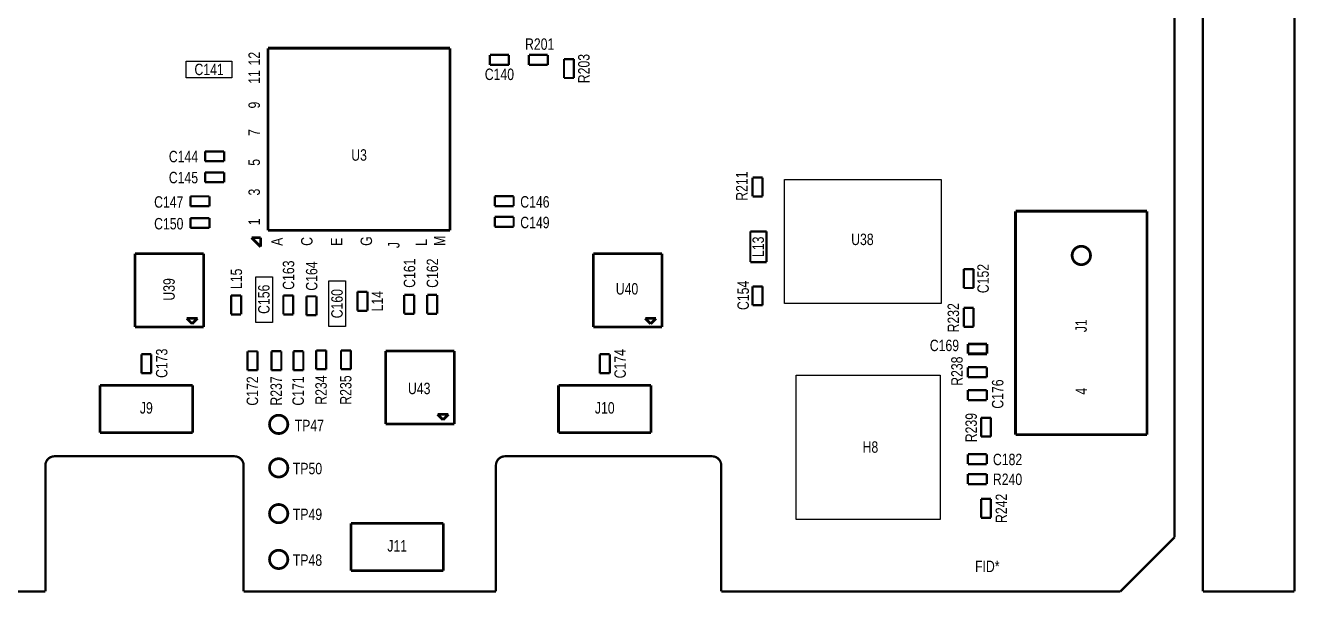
# Model space of a CAD drawing. Extents: x -186 to 234, y -83 to 214.
# Drawn here: x -4 to 66.5, y -9.3 to 22.1 of the extents above; entities that cross this region are included whole.
import ezdxf
from ezdxf.enums import TextEntityAlignment as Align

# ---------------------------------------------------------------- set-up
doc = ezdxf.new("R2010")
doc.units = 0
for name, color, linetype in [('BG_OUTLINE', 253, 'CONTINUOUS'), ('PG_ASSEMBLY_TOP', 111, 'CONTINUOUS'), ('RD_ASSEMBLY_TOP', 142, 'CONTINUOUS')]:
    doc.layers.add(name, color=color, linetype=linetype)

msp = doc.modelspace()

# ---------------------------------------------------------------- linework, layer by layer
at = {"layer": 'BG_OUTLINE', "const_width": 0.127}
for points in [[(66.460395, 157.020311), (66.460395, -9.271)], [(59.805595, -6.271006), (59.805595, 27.221891)], [(61.380395, -9.271), (61.380395, 27.221891)], [(-2.33647, -1.771091), (7.647508, -1.771091)], [(22.663429, -1.771091), (34.147506, -1.771091)], [(-2.844292, -9.271), (-2.84447, -2.279117)], [(8.155508, -2.279066), (8.155686, -9.271)], [(22.155683, -9.271), (22.155429, -2.279117)], [(34.655506, -2.279091), (34.655506, -9.271)], [(56.805398, -9.271), (59.805595, -6.271006)], [(-16.844493, -9.271), (-2.844292, -9.271)], [(8.155686, -9.271), (22.155683, -9.271)], [(34.655506, -9.271), (56.805398, -9.271)], [(66.460395, -9.271), (61.380395, -9.271)]]:
    msp.add_lwpolyline(points, dxfattribs=at)
for points in [[(-2.84447, -2.279117, -0.414233), (-2.33647, -1.771091)], [(7.647508, -1.771091, -0.414194), (8.155508, -2.279066)], [(22.155429, -2.279117, -0.414231), (22.663429, -1.771091)], [(34.147506, -1.771091, -0.414214), (34.655506, -2.279091)]]:
    msp.add_lwpolyline(points, format="xyb", dxfattribs=at)
at = {"layer": 'PG_ASSEMBLY_TOP'}
for points, const_width in [([(19.611899, 20.874203), (9.511792, 20.874203)], 0.1524), ([(9.511792, 20.874203), (9.511792, 10.774197)], 0.1524), ([(19.611899, 10.774197), (19.611899, 20.874203)], 0.1524), ([(22.872497, 20.499095), (21.822689, 20.499095)], 0.127), ([(21.822689, 20.499095), (21.822689, 19.949211)], 0.127), ([(22.872497, 19.949211), (22.872497, 20.499095)], 0.127), ([(25.030201, 20.499095), (23.980394, 20.499095)], 0.127), ([(23.980394, 20.499095), (23.980394, 19.949211)], 0.127), ([(25.030201, 19.949211), (25.030201, 20.499095)], 0.127), ([(21.822689, 19.949211), (22.872497, 19.949211)], 0.127), ([(23.980394, 19.949211), (25.030201, 19.949211)], 0.127), ([(25.932206, 20.268895), (25.932206, 19.219189)], 0.127), ([(26.482091, 20.268895), (25.932206, 20.268895)], 0.127), ([(26.482091, 19.219189), (26.482091, 20.268895)], 0.127), ([(25.932206, 19.219189), (26.482091, 19.219189)], 0.127), ([(7.069607, 15.149297), (6.019597, 15.149297)], 0.127), ([(6.019597, 15.149297), (6.019597, 14.599209)], 0.127), ([(7.069607, 14.599209), (7.069607, 15.149297)], 0.127), ([(6.019597, 14.599209), (7.069607, 14.599209)], 0.127), ([(7.069607, 13.983005), (6.019597, 13.983005)], 0.127), ([(6.019597, 13.983005), (6.019597, 13.43279)], 0.127), ([(6.019597, 13.43279), (7.069607, 13.43279)], 0.127), ([(7.069607, 13.43279), (7.069607, 13.983005)], 0.127), ([(36.946891, 13.697001), (36.397006, 13.697001)], 0.127), ([(36.397006, 13.697001), (36.397006, 12.646889)], 0.127), ([(36.946891, 12.646889), (36.946891, 13.697001)], 0.127), ([(6.254801, 12.652807), (5.204689, 12.652807)], 0.127), ([(5.204689, 12.652807), (5.204689, 12.102592)], 0.127), ([(6.254801, 12.102592), (6.254801, 12.652807)], 0.127), ([(23.139908, 12.660097), (22.090202, 12.660097)], 0.127), ([(22.090202, 12.660097), (22.090202, 12.110009)], 0.127), ([(23.139908, 12.110009), (23.139908, 12.660097)], 0.127), ([(36.397006, 12.646889), (36.946891, 12.646889)], 0.127), ([(5.204689, 12.102592), (6.254801, 12.102592)], 0.127), ([(22.090202, 12.110009), (23.139908, 12.110009)], 0.127), ([(6.254801, 11.448796), (5.204689, 11.448796)], 0.127), ([(5.204689, 11.448796), (5.204689, 10.898607)], 0.127), ([(6.254801, 10.898607), (6.254801, 11.448796)], 0.127), ([(23.139908, 11.514607), (22.090202, 11.514607)], 0.127), ([(22.090202, 11.514607), (22.090202, 10.964393)], 0.127), ([(23.139908, 10.964393), (23.139908, 11.514607)], 0.127), ([(50.984099, -0.570001), (50.984099, 11.829796)], 0.1524), ([(50.984099, 11.829796), (58.284085, 11.829796)], 0.1524), ([(58.284085, 11.829796), (58.284085, -0.570001)], 0.1524), ([(5.204689, 10.898607), (6.254801, 10.898607)], 0.127), ([(9.511792, 10.774197), (19.611899, 10.774197)], 0.1524), ([(22.090202, 10.964393), (23.139908, 10.964393)], 0.127), ([(37.169598, 10.705109), (36.269701, 10.705109)], 0.127), ([(36.269701, 10.705109), (36.269701, 9.005087)], 0.127), ([(37.169598, 9.005087), (37.169598, 10.705109)], 0.127), ([(8.973795, 9.9822), (8.592795, 10.3632)], 0.1524), ([(8.592795, 10.3632), (9.100795, 10.3632)], 0.1524), ([(9.100795, 9.8552), (8.973795, 9.9822)], 0.1524), ([(9.100795, 10.3632), (9.100795, 9.8552)], 0.1524), ([(2.123491, 9.468612), (2.123491, 5.408701)], 0.151892), ([(5.933491, 9.468612), (2.123491, 9.468612)], 0.151892), ([(5.933491, 5.408701), (5.933491, 9.468612)], 0.151892), ([(27.557806, 9.468612), (27.557806, 5.408701)], 0.151892), ([(31.367806, 9.468612), (27.557806, 9.468612)], 0.151892), ([(31.367806, 5.408701), (31.367806, 9.468612)], 0.151892), ([(36.269701, 9.005087), (37.169598, 9.005087)], 0.127), ([(48.658805, 8.617001), (48.108895, 8.617001)], 0.127), ([(48.108895, 8.617001), (48.108895, 7.566889)], 0.127), ([(48.658805, 7.566889), (48.658805, 8.617001)], 0.127), ([(8.013497, 7.154393), (7.463307, 7.154393)], 0.127), ([(7.463307, 7.154393), (7.463307, 6.104407)], 0.127), ([(8.013497, 6.104407), (8.013497, 7.154393)], 0.127), ([(10.358907, 7.154393), (10.358907, 6.104407)], 0.127), ([(10.909097, 7.154393), (10.358907, 7.154393)], 0.127), ([(10.909097, 6.104407), (10.909097, 7.154393)], 0.127), ([(11.643893, 7.104101), (11.643893, 6.05409)], 0.127), ([(12.193803, 7.104101), (11.643893, 7.104101)], 0.127), ([(12.193803, 6.05409), (12.193803, 7.104101)], 0.127), ([(15.023897, 7.357593), (14.473707, 7.357593)], 0.127), ([(14.473707, 7.357593), (14.473707, 6.307607)], 0.127), ([(15.023897, 6.307607), (15.023897, 7.357593)], 0.127), ([(17.620793, 7.187692), (17.070883, 7.187692)], 0.127), ([(17.070883, 7.187692), (17.070883, 6.137707)], 0.127), ([(17.620793, 6.137707), (17.620793, 7.187692)], 0.127), ([(18.890793, 7.187692), (18.340883, 7.187692)], 0.127), ([(18.340883, 7.187692), (18.340883, 6.137707)], 0.127), ([(18.890793, 6.137707), (18.890793, 7.187692)], 0.127), ([(36.397006, 7.656805), (36.397006, 6.606794)], 0.127), ([(36.946891, 7.656805), (36.397006, 7.656805)], 0.127), ([(36.946891, 6.606794), (36.946891, 7.656805)], 0.127), ([(48.108895, 7.566889), (48.658805, 7.566889)], 0.127), ([(14.473707, 6.307607), (15.023897, 6.307607)], 0.127), ([(36.397006, 6.606794), (36.946891, 6.606794)], 0.127), ([(48.658805, 6.466307), (48.108895, 6.466307)], 0.127), ([(48.108895, 6.466307), (48.108895, 5.416296)], 0.127), ([(48.658805, 5.416296), (48.658805, 6.466307)], 0.127), ([(5.59689, 5.880887), (4.996993, 5.880887)], 0.1524), ([(4.996993, 5.880887), (5.296992, 5.580888)], 0.1524), ([(5.296992, 5.580888), (5.59689, 5.880887)], 0.1524), ([(7.463307, 6.104407), (8.013497, 6.104407)], 0.127), ([(10.358907, 6.104407), (10.909097, 6.104407)], 0.127), ([(11.643893, 6.05409), (12.193803, 6.05409)], 0.127), ([(17.070883, 6.137707), (17.620793, 6.137707)], 0.127), ([(18.340883, 6.137707), (18.890793, 6.137707)], 0.127), ([(31.038775, 5.880887), (30.438877, 5.880887)], 0.1524), ([(30.438877, 5.880887), (30.738877, 5.580888)], 0.1524), ([(30.738877, 5.580888), (31.038775, 5.880887)], 0.1524), ([(2.123491, 5.408701), (5.933491, 5.408701)], 0.151892), ([(27.557806, 5.408701), (31.367806, 5.408701)], 0.151892), ([(48.108895, 5.416296), (48.658805, 5.416296)], 0.127), ([(49.395101, 4.466107), (48.345115, 4.466107)], 0.1524), ([(48.345115, 4.466107), (48.345115, 3.915893)], 0.1524), ([(49.395101, 3.915893), (49.395101, 4.466107)], 0.1524), ([(3.033293, 3.889502), (2.483383, 3.889502)], 0.127), ([(2.483383, 3.889502), (2.483383, 2.839695)], 0.127), ([(3.033293, 2.839695), (3.033293, 3.889502)], 0.127), ([(8.927897, 4.053103), (8.377707, 4.053103)], 0.127), ([(8.377707, 4.053103), (8.377707, 3.002991)], 0.127), ([(8.927897, 3.002991), (8.927897, 4.053103)], 0.127), ([(9.698507, 4.055593), (9.698507, 3.005607)], 0.127), ([(10.248697, 4.055593), (9.698507, 4.055593)], 0.127), ([(10.248697, 3.005607), (10.248697, 4.055593)], 0.127), ([(10.917707, 4.055593), (10.917707, 3.005607)], 0.127), ([(11.467897, 4.055593), (10.917707, 4.055593)], 0.127), ([(11.467897, 3.005607), (11.467897, 4.055593)], 0.127), ([(12.187707, 4.106393), (12.187707, 3.056407)], 0.127), ([(12.737897, 4.106393), (12.187707, 4.106393)], 0.127), ([(12.737897, 3.056407), (12.737897, 4.106393)], 0.127), ([(14.109497, 4.106393), (13.559307, 4.106393)], 0.127), ([(13.559307, 4.106393), (13.559307, 3.056407)], 0.127), ([(14.109497, 3.056407), (14.109497, 4.106393)], 0.127), ([(16.041395, 4.074693), (16.041395, 0.014707)], 0.151892), ([(19.851395, 4.074693), (16.041395, 4.074693)], 0.151892), ([(19.851395, 0.014707), (19.851395, 4.074693)], 0.151892), ([(28.467787, 3.889502), (27.917902, 3.889502)], 0.127), ([(27.917902, 3.889502), (27.917902, 2.839695)], 0.127), ([(28.467787, 2.839695), (28.467787, 3.889502)], 0.127), ([(48.345115, 3.915893), (49.395101, 3.915893)], 0.1524), ([(2.483383, 2.839695), (3.033293, 2.839695)], 0.127), ([(8.377707, 3.002991), (8.927897, 3.002991)], 0.127), ([(9.698507, 3.005607), (10.248697, 3.005607)], 0.127), ([(10.917707, 3.005607), (11.467897, 3.005607)], 0.127), ([(12.187707, 3.056407), (12.737897, 3.056407)], 0.127), ([(13.559307, 3.056407), (14.109497, 3.056407)], 0.127), ([(27.917902, 2.839695), (28.467787, 2.839695)], 0.127), ([(49.391291, 3.168396), (48.341585, 3.168396)], 0.127), ([(48.341585, 3.168396), (48.341585, 2.618207)], 0.127), ([(49.391291, 2.618207), (49.391291, 3.168396)], 0.127), ([(5.323891, 2.160499), (0.193091, 2.160499)], 0.1524), ([(0.193091, 2.160499), (0.193091, -0.455701)], 0.1524), ([(5.323891, -0.455701), (5.323891, 2.160499)], 0.1524), ([(30.758206, 2.160499), (25.627406, 2.160499)], 0.1524), ([(25.627406, 2.160499), (25.627406, -0.455701)], 0.1524), ([(30.758206, -0.455701), (30.758206, 2.160499)], 0.1524), ([(48.341585, 2.618207), (49.391291, 2.618207)], 0.127), ([(49.391291, 1.898396), (48.341585, 1.898396)], 0.127), ([(48.341585, 1.898396), (48.341585, 1.348207)], 0.127), ([(48.341585, 1.348207), (49.391291, 1.348207)], 0.127), ([(49.391291, 1.348207), (49.391291, 1.898396)], 0.127), ([(16.041395, 0.014707), (19.851395, 0.014707)], 0.151892), ([(19.517385, 0.556006), (18.917488, 0.556006)], 0.1524), ([(18.917488, 0.556006), (19.217386, 0.256007)], 0.1524), ([(19.217386, 0.256007), (19.517385, 0.556006)], 0.1524), ([(49.621491, 0.370307), (49.071606, 0.370307)], 0.127), ([(49.071606, 0.370307), (49.071606, -0.679704)], 0.127), ([(49.621491, -0.679704), (49.621491, 0.370307)], 0.127), ([(0.193091, -0.455701), (5.323891, -0.455701)], 0.1524), ([(25.627406, -0.455701), (30.758206, -0.455701)], 0.1524), ([(49.071606, -0.679704), (49.621491, -0.679704)], 0.127), ([(58.284085, -0.570001), (50.984099, -0.570001)], 0.1524), ([(49.391291, -1.657604), (48.341585, -1.657604)], 0.127), ([(48.341585, -1.657604), (48.341585, -2.207793)], 0.127), ([(49.391291, -2.207793), (49.391291, -1.657604)], 0.127), ([(49.388801, -2.759989), (48.338994, -2.759989)], 0.127), ([(48.338994, -2.759989), (48.338994, -3.309899)], 0.127), ([(48.341585, -2.207793), (49.391291, -2.207793)], 0.127), ([(49.388801, -3.309899), (49.388801, -2.759989)], 0.127), ([(48.338994, -3.309899), (49.388801, -3.309899)], 0.127), ([(49.621491, -4.135603), (49.071606, -4.135603)], 0.127), ([(49.071606, -4.135603), (49.071606, -5.185689)], 0.127), ([(49.621491, -5.185689), (49.621491, -4.135603)], 0.127), ([(19.241795, -5.497093), (14.110995, -5.497093)], 0.1524), ([(14.110995, -5.497093), (14.110995, -8.113293)], 0.1524), ([(19.241795, -8.113293), (19.241795, -5.497093)], 0.1524), ([(49.071606, -5.185689), (49.621491, -5.185689)], 0.127), ([(14.110995, -8.113293), (19.241795, -8.113293)], 0.1524)]:
    msp.add_lwpolyline(points, dxfattribs=dict(at, const_width=const_width))
for points in [[(7.509789, 20.144994), (7.509789, 19.224981), (4.969789, 19.224981), (4.969789, 20.144994)], [(46.863991, 6.711899), (38.163881, 6.711899), (38.163881, 13.591794), (46.863991, 13.591794)], [(8.830793, 8.186903), (9.750781, 8.186903), (9.750781, 5.646903), (8.830793, 5.646903)], [(12.888798, 7.967497), (13.808812, 7.967497), (13.808812, 5.427497), (12.888798, 5.427497)], [(38.805383, -5.269992), (38.805383, 2.729992), (46.805393, 2.729992), (46.805393, -5.269992)]]:
    msp.add_lwpolyline(points, close=True, dxfattribs=at)
at = {"layer": 'PG_ASSEMBLY_TOP', "const_width": 0.1524}
for points in [[(55.144086, 9.372956, 1.00001), (54.123971, 9.372956, 0.99999), (55.144086, 9.372956)], [(10.608589, 0, 1), (9.592589, 0, 1), (10.608589, 0)], [(10.608589, -2.413, 1), (9.592589, -2.413, 1), (10.608589, -2.413)], [(10.608589, -4.953, 1), (9.592589, -4.953, 1), (10.608589, -4.953)], [(10.608589, -7.493, 1), (9.592589, -7.493, 1), (10.608589, -7.493)]]:
    msp.add_lwpolyline(points, format="xyb", dxfattribs=at)

# ---------------------------------------------------------------- texts
at = {"layer": 'PG_ASSEMBLY_TOP', "width": 0.8}
for s, p in [('12', (9.058707, 19.9136)), ('11', (9.058707, 18.8976)), ('9', (9.058707, 17.526)), ('7', (9.058707, 16.002)), ('5', (9.058707, 14.351)), ('3', (9.058707, 12.7)), ('1', (9.058707, 11.049)), ('A', (10.328707, 9.906)), ('C', (11.979707, 9.906)), ('E', (13.630707, 9.906)), ('G', (15.281707, 9.906)), ('J', (16.805707, 9.779)), ('L', (18.329707, 9.906)), ('M', (19.345707, 9.906))]:
    msp.add_text(s, height=0.635, rotation=90, dxfattribs=at).set_placement(p)
msp.add_text('4', height=0.635, rotation=90, dxfattribs=at).set_placement((54.956685, 1.836115), align=Align.CENTER)
at = {"layer": 'RD_ASSEMBLY_TOP', "width": 0.8}
for s, p in [('R201', (24.581587, 20.782991)), ('C141', (6.239789, 19.3802)), ('C140', (22.347504, 19.106591)), ('C144', (4.817389, 14.543989)), ('U3', (14.561845, 14.6304)), ('C145', (4.817389, 13.377697)), ('C147', (4.002583, 12.022099)), ('C146', (24.31669, 12.029389)), ('C150', (4.002583, 10.818089)), ('C149', (24.31669, 10.8839)), ('U38', (42.488536, 9.948647)), ('U40', (29.426433, 7.206234)), ('U43', (17.898389, 1.6764)), ('J9', (2.758491, 0.598399)), ('J10', (28.192806, 0.598399)), ('H8', (42.932375, -1.5748)), ('C182', (50.543003, -2.262911)), ('R240', (50.540387, -3.365195)), ('J11', (16.676395, -7.059193)), ('FID*', (49.418494, -8.197799))]:
    msp.add_text(s, height=0.635, dxfattribs=at).set_placement(p, align=Align.CENTER)
for s, p in [('R203', (27.350187, 19.743903)), ('R211', (36.113187, 13.222707)), ('L13', (37.024589, 9.8552)), ('C161', (17.676089, 8.389899)), ('C162', (18.946089, 8.389899)), ('L15', (8.068589, 8.0772)), ('C163', (10.964189, 8.2804)), ('C164', (12.248896, 8.230108)), ('C152', (49.501603, 8.091907)), ('U39', (4.33324, 7.489444)), ('C154', (36.189387, 7.157212)), ('C156', (9.595587, 6.942303)), ('C160', (13.653618, 6.697497)), ('L14', (15.891789, 6.8326)), ('R232', (47.850603, 5.915889)), ('J1', (54.938905, 5.474005)), ('C173', (3.926891, 3.390113)), ('C174', (29.361206, 3.364713)), ('R238', (48.050501, 2.952013)), ('C172', (8.957589, 1.851711)), ('R237', (10.278389, 1.8542)), ('C171', (11.497589, 1.8542)), ('R234', (12.767589, 1.905)), ('R235', (14.139189, 1.905)), ('C176', (50.311101, 1.682013)), ('R239', (48.838587, -0.180111)), ('R242', (50.514987, -4.660595))]:
    msp.add_text(s, height=0.635, rotation=90, dxfattribs=at).set_placement(p, align=Align.CENTER)
for s, p in [('C169', (46.228, 4.064)), ('TP47', (10.989589, -0.381)), ('TP50', (10.887989, -2.7686)), ('TP49', (10.887989, -5.3086)), ('TP48', (10.887989, -7.8486))]:
    msp.add_text(s, height=0.635, dxfattribs=at).set_placement(p)

doc.saveas('drawing.dxf')
